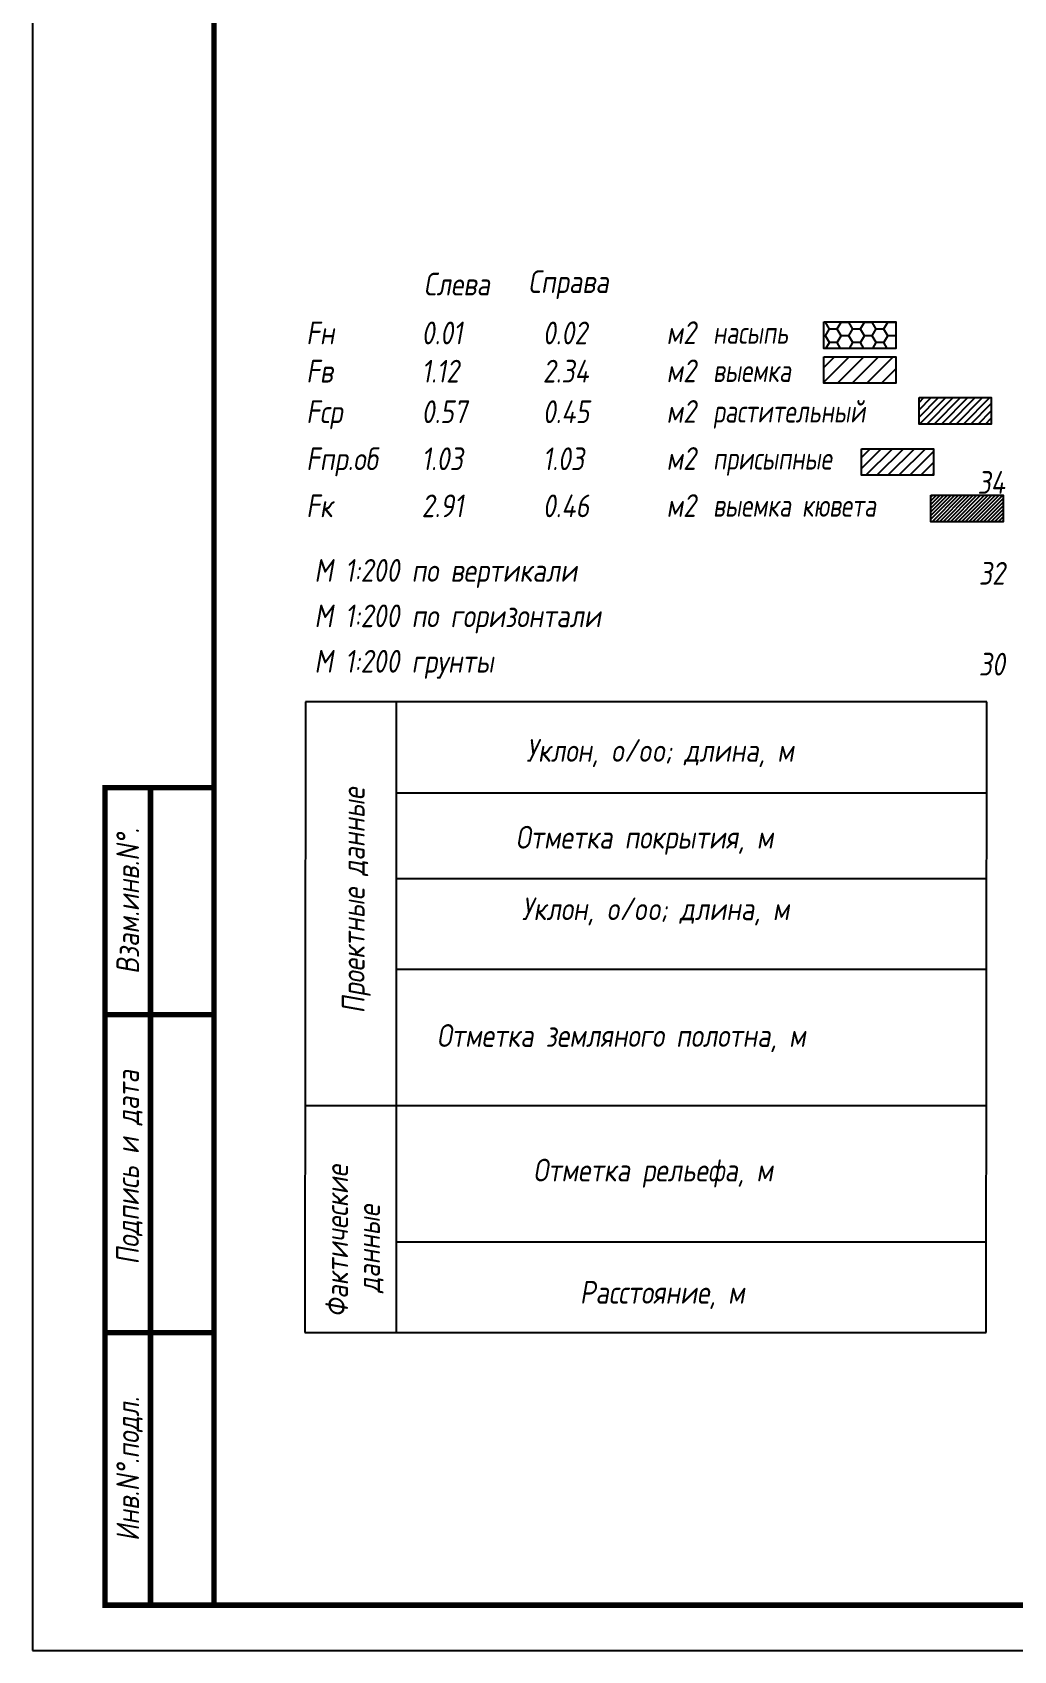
# Model space of a CAD drawing. Extents: x -717 to 1451, y -133302 to 233.
# Drawn here: x -30.1 to 78, y -91550.4 to -91372.3 of the extents above; entities that cross this region are included whole.
import ezdxf
from ezdxf.enums import TextEntityAlignment as Align

# ---------------------------------------------------------------- set-up
doc = ezdxf.new("R2010")
doc.units = 0
for name, color, linetype in [('Зарамочное оформление', 7, 'Continuous'), ('Линейка абсолютных высот', 7, 'Continuous'), ('Объем выемки', 7, 'Continuous'), ('Объем кюветов', 7, 'Continuous'), ('Объем насыпи', 7, 'Continuous'), ('Объем присыпных обочин', 7, 'Continuous'), ('Объем срезки растительного слоя', 7, 'Continuous'), ('Объём_2650', 7, 'Continuous'), ('Таблица', 7, 'Continuous')]:
    doc.layers.add(name, color=color, linetype=linetype)
for name, color, linetype, true_color in [('Объём_2563', 7, 'Continuous', 0xff8000), ('Объём_2570', 7, 'Continuous', 0x80ff00), ('Объём_2600', 7, 'Continuous', 0x808000), ('Объём_2620', 2, 'Continuous', 0xffff00)]:
    doc.layers.add(name, color=color, linetype=linetype, true_color=true_color)
doc.styles.add('М', font='romand.shx', dxfattribs={"width": 0.8, "oblique": 10, "height": 2.5})

# ---------------------------------------------------------------- blocks, each defined once
blk = doc.blocks.new('условные обозначения')
at = {"layer": 'Объём_2563'}
h = blk.add_hatch(dxfattribs=at)
h.set_pattern_fill('ANSI31', color=256, scale=0.3)
h.set_pattern_definition([(45, (-34.5, -100.5), (-0.673519, 0.673519), [])])
h.paths.add_polyline_path([(18.26, 7.53), (27.08, 7.53), (27.08, 4.62), (18.26, 4.62)])
at = {"layer": 'Объём_2570'}
h = blk.add_hatch(dxfattribs=at)
h.set_pattern_fill('ANSI31', color=3, scale=0.2)
h.set_pattern_definition([(45, (-32.9034, -100.5), (-0.4490128, 0.4490128), [])])
h.paths.add_polyline_path([(25.29, 13.16), (34.12, 13.16), (34.12, 10.25), (25.29, 10.25)])
at = {"layer": 'Объём_2600'}
h = blk.add_hatch(dxfattribs=at)
h.set_pattern_fill('ANSI31', color=6, scale=0.4)
h.set_pattern_definition([(45, (-34.5, -100.5), (-0.898026, 0.898026), [])])
h.paths.add_polyline_path([(13.63, 17.67), (22.46, 17.67), (22.46, 14.76), (13.63, 14.76)])
at = {"layer": 'Объём_2620'}
h = blk.add_hatch(dxfattribs=at)
h.set_pattern_fill('ANSI31', color=2, scale=0.1)
h.set_pattern_definition([(45, (-33.755, -100.5), (-0.2245064, 0.2245064), [])])
h.paths.add_polyline_path([(26.75, 2.41), (35.57, 2.41), (35.57, -0.5), (26.75, -0.5)])
at = {"layer": 'Объём_2650'}
h = blk.add_hatch(dxfattribs=at)
h.set_pattern_fill('HONEY', color=5, scale=0.3)
h.set_pattern_definition([(0, (-34.5, -100.5), (1.42875, 0.824889), [0.9525, -1.905]), (120, (-34.5, -100.5), (-1.42875, 0.824889), [0.9525, -1.905]), (60, (-34.5, -100.5), (3e-09, 1.6497784), [-1.905, 0.9525])])
h.paths.add_polyline_path([(13.63, 21.49), (22.46, 21.49), (22.46, 18.58), (13.63, 18.58)])
at = {"layer": 'Объём_2563'}
blk.add_lwpolyline([(18.26, 7.53), (27.08, 7.53), (27.08, 4.62), (18.26, 4.62)], close=True, dxfattribs=at)
at = {"layer": 'Объём_2620', "color": 2}
blk.add_lwpolyline([(26.75, 2.41), (35.57, 2.41), (35.57, -0.5), (26.75, -0.5)], close=True, dxfattribs=at)
at = {"layer": 'Объём_2650', "color": 5}
blk.add_lwpolyline([(13.63, 21.49), (22.46, 21.49), (22.46, 18.58), (13.63, 18.58)], close=True, dxfattribs=at)
at = {"layer": 'Объём_2650', "color": 6}
blk.add_lwpolyline([(13.63, 17.67), (22.46, 17.67), (22.46, 14.76), (13.63, 14.76)], close=True, dxfattribs=at)
at = {"layer": 'Объём_2650', "color": 3}
blk.add_lwpolyline([(25.29, 13.16), (34.12, 13.16), (34.12, 10.25), (25.29, 10.25)], close=True, dxfattribs=at)
at = {"layer": 'Объем насыпи', "color": 1, "style": 'М', "oblique": 10, "width": 0.8}
for s, p in [('насыпь', (0.09, 19.09)), ('выемка', (0.09, 14.89)), ('растительный', (0.09, 10.42)), ('присыпные', (0.09, 5.24)), ('выемка кювета', (0.09, 0.06))]:
    blk.add_text(s, height=2.5, dxfattribs=at).set_placement(p)

msp = doc.modelspace()

# ---------------------------------------------------------------- linework, layer by layer
at = {"layer": 'Таблица', "linetype": 'Continuous', "flags": 128}
for points in [[(0, -91446), (-0.054, -91515.421)], [(75, -91446), (0, -91446)], [(10, -91446), (10, -91515.421)], [(74.946, -91515.421), (75, -91446)], [(10, -91456), (75, -91456)], [(10, -91465.421), (75, -91465.421)], [(9.946, -91475.421), (74.946, -91475.421)], [(-0.054, -91490.421), (74.946, -91490.421)], [(9.946, -91505.421), (74.946, -91505.421)], [(-0.054, -91515.421), (74.946, -91515.421)]]:
    msp.add_lwpolyline(points, dxfattribs=at)

# ---------------------------------------------------------------- block references
at = {"layer": 'Объём_2570', "xscale": 0.9}
msp.add_blockref('условные обозначения', (44.779, -91425.662), dxfattribs=at)

# ---------------------------------------------------------------- texts
at = {"style": 'М', "oblique": 10, "width": 0.8}
msp.add_text('М 1:200 грунты', height=2.5, dxfattribs=at).set_placement((0.973, -91442.769))
at = {"layer": 'Линейка абсолютных высот', "style": 'М', "oblique": 10, "width": 0.8}
for s, p in [('34', (77, -91421.836)), ('32', (77, -91431.836)), ('30', (77, -91441.836))]:
    msp.add_text(s, height=2.5, dxfattribs=at).set_placement(p, align=Align.MIDDLE_RIGHT)
at = {"layer": 'Объем выемки', "style": 'М', "oblique": 10, "width": 0.8}
for s, p in [('м2', (39.731, -91410.802)), ('Fв', (0.085, -91410.835)), ('1.12', (12.785, -91410.835)), ('2.34', (26.126, -91410.835))]:
    msp.add_text(s, height=2.5, dxfattribs=at).set_placement(p)
at = {"layer": 'Объем кюветов', "style": 'М', "oblique": 10, "width": 0.8}
for s, p in [('Fк', (0.085, -91425.66)), ('2.91', (12.785, -91425.66)), ('0.46', (26.126, -91425.66)), ('м2', (39.731, -91425.627))]:
    msp.add_text(s, height=2.5, dxfattribs=at).set_placement(p)
at = {"layer": 'Объем насыпи', "style": 'М', "oblique": 10, "width": 0.8}
for s, p in [('Слева', (13.029, -91401.249)), ('Справа', (24.522, -91400.982)), ('Fн', (0.085, -91406.63)), ('0.01', (12.785, -91406.63)), ('0.02', (26.126, -91406.63)), ('м2', (39.731, -91406.597))]:
    msp.add_text(s, height=2.5, dxfattribs=at).set_placement(p)
at = {"layer": 'Объем присыпных обочин', "style": 'М', "oblique": 10, "width": 0.8}
for s, p in [('Fпр.об', (0.085, -91420.481)), ('1.03', (12.785, -91420.481)), ('1.03', (26.126, -91420.481)), ('м2', (39.731, -91420.448))]:
    msp.add_text(s, height=2.5, dxfattribs=at).set_placement(p)
at = {"layer": 'Объем срезки растительного слоя', "style": 'М', "oblique": 10, "width": 0.8}
for s, p in [('Fср', (0.085, -91415.303)), ('0.57', (12.785, -91415.303)), ('0.45', (26.126, -91415.303)), ('м2', (39.731, -91415.269))]:
    msp.add_text(s, height=2.5, dxfattribs=at).set_placement(p)
at = {"layer": 'Таблица', "style": 'М', "oblique": 10, "width": 0.8}
for s, p in [('М 1:200 по вертикали', (0.973, -91432.769)), ('М 1:200 по горизонтали', (0.973, -91437.769)), ('Уклон, o/oo; длина, м', (24.315, -91452.584)), ('Отметка покрытия, м', (23.148, -91462.139)), ('Уклон, o/oo; длина, м', (23.824, -91470.017)), ('Отметка земляного полотна, м', (14.462, -91483.965)), ('Отметка рельефа, м', (25.077, -91498.777)), ('Расстояние, м', (30.202, -91512.23))]:
    msp.add_text(s, height=2.5, dxfattribs=at).set_placement(p)
for s, p in [('Проектные данные ', (6.519, -91480.285)), ('Фактические ', (4.698, -91513.74)), ('данные', (8.204, -91511.035))]:
    msp.add_text(s, height=2.5, rotation=90, dxfattribs=at).set_placement(p)

# ---------------------------------------------------------------- wipeouts: each hides what was drawn before it
msp.add_wipeout([(-10.054, -91455.421), (-22.054, -91455.421), (-22.054, -91545.421), (-10.054, -91545.421)]).dxf.layer = 'Зарамочное оформление'

# ---------------------------------------------------------------- next in the draw order: linework, layer by layer
at = {"flags": 128}
msp.add_lwpolyline([(-30.054, -91550.421), (389.946, -91550.421), (389.946, -91253.421), (-30.054, -91253.421)], close=True, dxfattribs=at)
at = {"const_width": 0.6, "flags": 128}
msp.add_lwpolyline([(-10.054, -91545.421), (384.946, -91545.421), (384.946, -91258.421), (-10.054, -91258.421)], close=True, dxfattribs=at)
at = {"layer": 'Зарамочное оформление', "linetype": 'Continuous', "lineweight": -3, "const_width": 0.6, "flags": 128}
for points in [[(-10.054, -91545.421), (-22.054, -91545.421), (-22.054, -91455.421), (-10.054, -91455.421)], [(-17.054, -91545.421), (-17.054, -91455.421)], [(-22.054, -91480.421), (-10.054, -91480.421)], [(-22.054, -91515.421), (-10.054, -91515.421)]]:
    msp.add_lwpolyline(points, dxfattribs=at)

# ---------------------------------------------------------------- next in the draw order: texts
at = {"layer": 'Зарамочное оформление', "lineweight": 15, "style": 'М', "oblique": 10, "width": 0.8}
for s, p in [('Взам.инв.N%%d.', (-19.554, -91467.921)), ('Подпись и дата', (-19.572, -91497.227)), ('Инв.N%%d.подл.', (-19.554, -91530.421))]:
    msp.add_text(s, height=2.5, rotation=90, dxfattribs=at).set_placement(p, align=Align.MIDDLE_CENTER)

doc.saveas('drawing.dxf')
